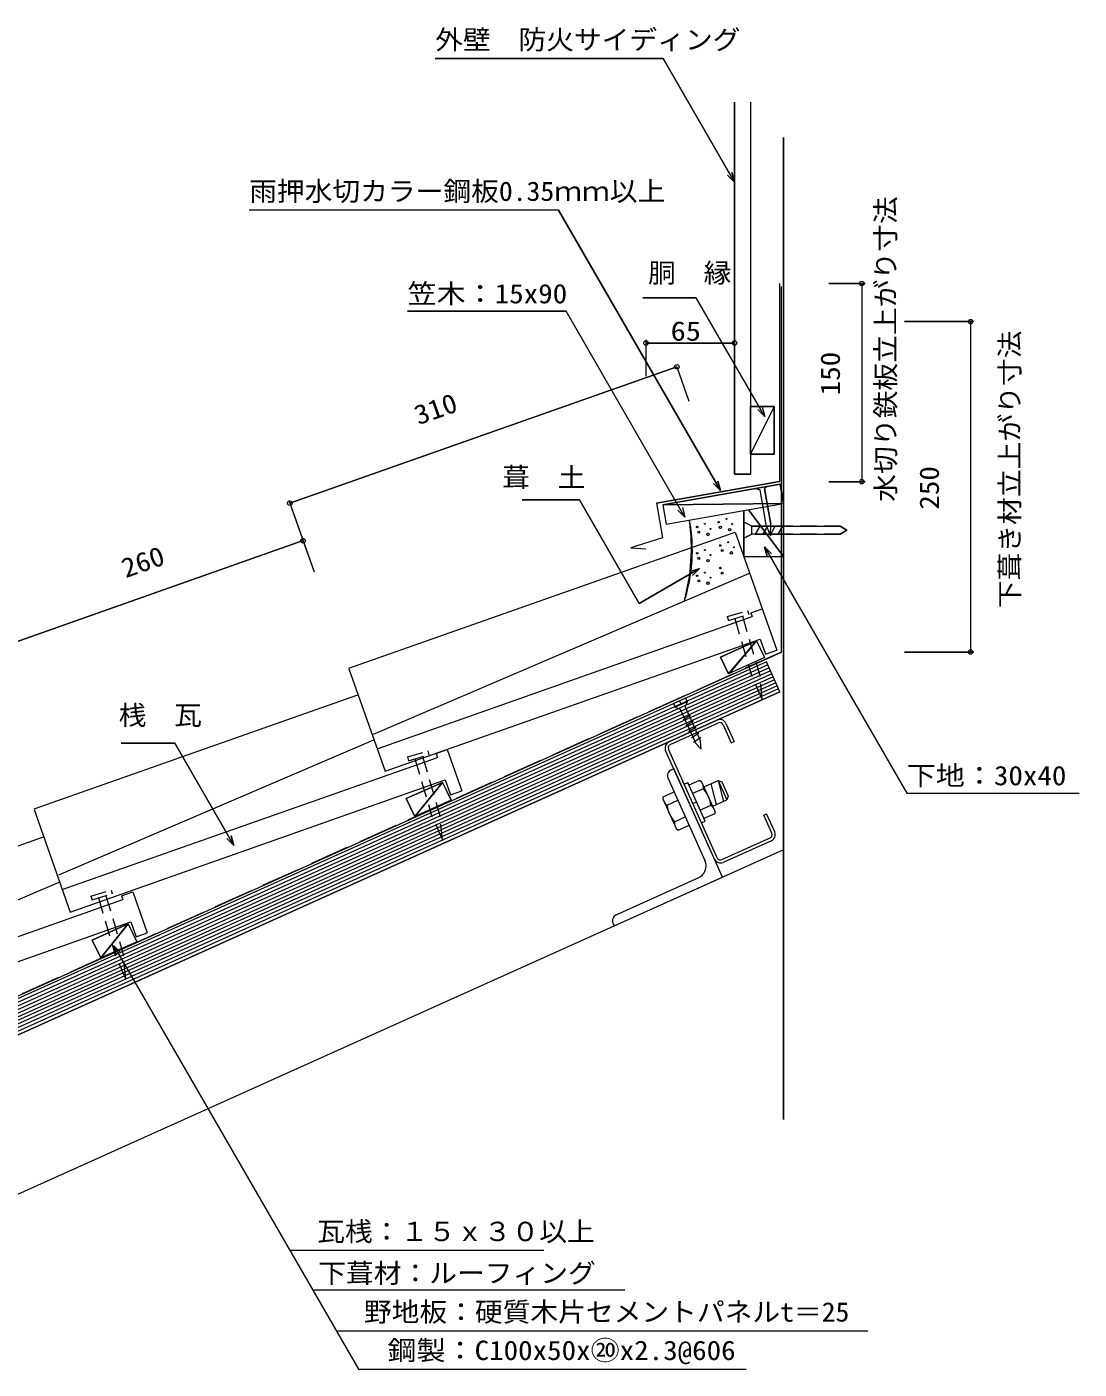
# Model space of a CAD drawing. Units: millimetres, scale not verified. Extents: x -601 to 601, y -505 to 511.
# Drawn here: x -195 to 601, y -505 to 511 of the extents above; entities that cross this region are included whole.
import ezdxf
from ezdxf.enums import TextEntityAlignment as Align

# ---------------------------------------------------------------- set-up
doc = ezdxf.new("R2010")
doc.units = ezdxf.units.MM
doc.header["$LTSCALE"] = 10
doc.linetypes.add('DASHED1', pattern=[1.8, 1.2, -0.6])
doc.linetypes.add('DASHED3', pattern=[4, 3, -1])
for name, color, linetype, lineweight in [('0-0_LAYER001', 2, 'Continuous', 18), ('0-1_LAYER002', 7, 'Continuous', 18), ('0-2_LAYER003', 2, 'Continuous', 18), ('0-3_LAYER009', 2, 'Continuous', 18)]:
    doc.layers.add(name, color=color, linetype=linetype, lineweight=lineweight)
doc.styles.add('ＭＳ ゴシック', font='')
doc.styles.get('ＭＳ ゴシック').set_extended_font_data('MS Gothic')

msp = doc.modelspace()

# ---------------------------------------------------------------- linework, layer by layer
at = {"layer": '0-0_LAYER001'}
for p, q in [((340.55, 453.98), (340.55, 172.45)), ((352.55, 453.98), (352.55, 172.45)), ((377.55, -315.61), (377.55, 427.31)), ((374.55, 316.87), (374.55, 166.99)), ((439.3, 316.87), (411.8, 316.87)), ((436.8, 316.87), (436.8, 166.87)), ((521.64, 287.98), (469.14, 287.98)), ((519.14, 287.98), (519.14, 37.98)), ((273.49, 274.28), (273.49, 246.78)), ((340.55, 274.28), (340.55, 246.78)), ((273.49, 271.78), (340.55, 271.78)), ((4.02, 150.59), (296.91, 253.79)), ((296.91, 253.79), (306.05, 227.85)), ((370.55, 223.75), (352.55, 187.75)), ((281.41, 150.57), (374.55, 166.99)), ((286.31, 149.4), (374.94, 165.03)), ((340.55, 172.45), (352.55, 172.45)), ((356.73, 161.82), (365.5, 163.36)), ((363.21, 161.34), (365.5, 163.36)), ((439.3, 166.87), (411.8, 166.87)), ((3.19, 152.95), (12.33, 127.01)), ((223.19, 153.06), (179.83, 153.06)), ((359.56, 160.7), (356.73, 161.82)), ((359.56, 160.7), (364.25, 134.11)), ((363.21, 161.34), (367.9, 134.75)), ((281.41, 150.57), (286.01, 124.45)), ((286.31, 149.4), (288.92, 134.63)), ((288.92, 134.63), (377.55, 150.26)), ((347.55, 110.26), (347.55, 144.97)), ((377.55, 110.26), (351.05, 145.59)), ((347.55, 124.26), (347.55, 136.26)), ((353.55, 133.26), (347.55, 136.26)), ((353.55, 127.26), (353.55, 133.26)), ((377.55, 133.26), (353.55, 133.26)), ((356.44, 127.26), (359.9, 133.26)), ((362.16, 127.26), (365.62, 133.26)), ((364.25, 134.11), (367.69, 125.87)), ((367.69, 125.87), (367.9, 134.75)), ((367.88, 127.26), (371.34, 133.26)), ((373.6, 127.26), (377.07, 133.26)), ((377.55, 126.01), (377.55, 134.51)), ((-231.23, 35.89), (13.99, 122.3)), ((13.16, 124.65), (22.3, 98.72)), ((286.01, 124.45), (261.97, 116.86)), ((347.55, 124.26), (353.55, 127.26)), ((377.55, 127.26), (353.55, 127.26)), ((261.97, 116.86), (273.39, 116.09)), ((347.55, 110.26), (377.55, 110.26)), ((357.25, 46.36), (336.65, 22.04)), ((363.25, 33.85), (335.89, 21.53)), ((374.86, 7.84), (364.6, 30.64)), ((521.64, 37.98), (469.14, 37.98)), ((374.86, 7.84), (-538.14, -403.01)), ((303.42, 3.11), (294.3, -0.99)), ((304.65, 0.37), (295.53, -3.73)), ((298.86, 1.06), (300.09, -1.68)), ((304.65, 0.37), (303.15, -3.59)), ((303.42, 3.11), (304.65, 0.37)), ((294.3, -0.99), (295.53, -3.73)), ((295.53, -3.73), (299.5, -5.23)), ((299.5, -5.23), (311.16, -31.13)), ((301.7, -13.13), (307.33, -9.44)), ((303.15, -3.59), (314.8, -29.49)), ((303.75, -17.69), (309.38, -14)), ((303.75, -17.69), (309.38, -14)), ((305.8, -22.25), (311.43, -18.56)), ((305.8, -22.25), (311.43, -18.56)), ((307.85, -26.81), (313.48, -23.12)), ((307.85, -26.81), (313.48, -23.12)), ((309.39, -30.22), (315.02, -26.53)), ((315.28, -35.42), (314.8, -29.49)), ((315.28, -35.42), (311.16, -31.13)), ((292.71, -51.06), (294.53, -50.24)), ((331.47, -132.31), (294.53, -50.24)), ((119.51, -60.62), (98.64, -86.47)), ((290.2, -57.67), (318.11, -119.68)), ((302.37, -62.06), (305.11, -60.83)), ((318.24, -90.01), (305.11, -60.83)), ((314.13, -59.12), (305.99, -62.78)), ((315.87, -60.37), (314.13, -59.12)), ((325.72, -82.26), (315.87, -60.37)), ((317.51, -64.02), (328.18, -59.22)), ((328.18, -59.22), (330.83, -60.22)), ((328.18, -59.22), (334.75, -73.81)), ((328.18, -59.22), (332.17, -74.97)), ((330.83, -60.22), (335.75, -71.16)), ((286.63, -71.5), (294.77, -67.83)), ((316.97, -65.44), (308.83, -69.1)), ((322.63, -61.72), (326.62, -77.47)), ((286.42, -73.63), (286.63, -71.5)), ((286.42, -73.63), (296.27, -95.52)), ((289.47, -77.81), (297.62, -74.15)), ((308.94, -76.65), (311.68, -75.42)), ((322.66, -78.07), (314.52, -81.73)), ((324.08, -78.61), (334.75, -73.81)), ((335.75, -71.16), (334.75, -73.81)), ((295.16, -90.45), (303.3, -86.78)), ((315.51, -91.24), (318.24, -90.01)), ((325.5, -84.39), (317.36, -88.05)), ((325.72, -82.26), (325.5, -84.39)), ((296.27, -95.52), (298, -96.77)), ((298, -96.77), (306.15, -93.1)), ((251.08, -160.81), (313.09, -132.9)), ((-118.22, -167.61), (-139.1, -193.45)), ((-129.07, -184.21), (55.86, -504.54)), ((3.75, -414.59), (196.15, -414.59)), ((21.43, -444.57), (257.56, -444.57)), ((39.08, -475.47), (441.45, -475.47)), ((55.86, -504.54), (349.21, -504.54))]:
    msp.add_line(p, q, dxfattribs=at)
at = {"layer": '0-0_LAYER001', "linetype": 'DASHED3'}
msp.add_line((376.05, 37.98), (376.05, 314.65), dxfattribs=at)
at = {"layer": '0-0_LAYER001', "linetype": 'DASHED1'}
for p, q in [((420.55, 133.26), (377.55, 133.26)), ((425.55, 130.26), (420.55, 133.26)), ((420.55, 127.26), (377.55, 127.26)), ((420.55, 127.26), (425.55, 130.26))]:
    msp.add_line(p, q, dxfattribs=at)
at = {"layer": '0-0_LAYER001', "color": 4}
for p, q in [((48.73, 25.75), (340.97, 128.72)), ((340.97, 128.72), (372.42, 39.46)), ((67.4, -24.09), (351.93, 97.61)), ((70.07, -35.26), (353.97, 64.77)), ((352.97, 67.6), (361.46, 70.59)), ((352.97, 67.6), (353.97, 64.77)), ((357.25, 46.36), (329.89, 34.04)), ((357.25, 46.36), (363.25, 33.85)), ((329.89, 34.04), (335.89, 21.53)), ((-189.58, -80.71), (55.51, 5.65)), ((-170.91, -130.55), (67.56, -28.55)), ((114.66, -38.86), (115.66, -41.69)), ((-168.24, -141.72), (115.66, -41.69)), ((119.51, -60.62), (92.15, -72.94)), ((119.51, -60.62), (125.85, -73.83)), ((92.15, -72.94), (98.64, -86.47)), ((126.01, -74.15), (98.64, -86.47)), ((-427.59, -188.19), (-182.5, -101.84)), ((-408.91, -238.04), (-170.45, -136.04)), ((-406.24, -249.21), (-122.35, -149.18)), ((-123.34, -146.35), (-114.86, -143.36)), ((-123.34, -146.35), (-122.35, -149.18)), ((-114.86, -143.36), (-103.89, -174.48)), ((-118.22, -167.61), (-145.59, -179.92)), ((-118.22, -167.61), (-111.73, -181.13)), ((-145.59, -179.92), (-139.1, -193.45)), ((-111.73, -181.13), (-139.1, -193.45))]:
    msp.add_line(p, q, dxfattribs=at)
at = {"layer": '0-0_LAYER001', "color": 1, "linetype": 'DASHED1'}
for p, q in [((340.69, 63.35), (353.08, 21.3)), ((346.45, 65.04), (359.82, 19.63)), ((361.3, 2.73), (353.08, 21.3)), ((361.49, 2.07), (359.82, 19.63)), ((98.68, -42.81), (111.06, -84.86)), ((104.44, -41.12), (117.81, -86.53)), ((119.28, -103.43), (111.06, -84.86)), ((119.48, -104.09), (117.81, -86.53)), ((-140.9, -148.04), (-128.52, -190.09)), ((-135.15, -146.35), (-121.77, -191.76)), ((-120.3, -208.66), (-128.52, -190.09)), ((-120.11, -209.32), (-121.77, -191.76))]:
    msp.add_line(p, q, dxfattribs=at)
at = {"layer": '0-0_LAYER001', "color": 1}
for p, q in [((365.62, 28.36), (-547.38, -382.49)), ((366.65, 26.08), (-546.35, -384.77)), ((367.68, 23.8), (-545.32, -387.05)), ((368.7, 21.52), (-544.3, -389.33)), ((369.73, 19.24), (-543.27, -391.61)), ((370.75, 16.96), (-542.25, -393.89)), ((371.78, 14.68), (-541.22, -396.17)), ((372.81, 12.4), (-540.19, -398.45)), ((373.83, 10.12), (-539.17, -400.73))]:
    msp.add_line(p, q, dxfattribs=at)
at = {"layer": '0-0_LAYER001'}
for points in [[(340.55, 393.48), (286.54, 487.04), (114.04, 487.04)], [(338.61, 400.73), (340.55, 393.48), (335.25, 398.79)], [(329.83, 160.08), (207.25, 372.39), (-26.75, 372.39)], [(363.46, 216.24), (311.62, 306.02), (271.12, 306.02)], [(302.97, 140.13), (213.05, 295.88), (93.05, 295.88)], [(361.51, 223.49), (363.46, 216.24), (358.15, 221.55)], [(374.94, 165.03), (377.55, 150.26), (286.31, 149.4)], [(327.88, 167.33), (329.83, 160.08), (324.52, 165.39)], [(314.1, 101.23), (268.36, 74.82), (223.19, 153.06)], [(301.03, 147.37), (302.97, 140.13), (297.67, 145.43)], [(365.25, 110.29), (363.31, 117.53), (368.61, 112.23)], [(363.31, 117.53), (470.83, -68.71), (601.33, -68.71)], [(306.86, 99.28), (314.1, 101.23), (308.8, 95.92)], [(-38.4, -108.31), (-83.14, -30.83), (-123.64, -30.83)], [(-40.34, -101.07), (-38.4, -108.31), (-43.7, -103.01)], [(248.57, -167.42), (249.39, -169.24), (331.47, -132.31)], [(-127.13, -191.46), (-129.07, -184.21), (-123.77, -189.52)]]:
    msp.add_lwpolyline(points, dxfattribs=at)
msp.add_lwpolyline([(352.55, 187.75), (370.55, 187.75), (370.55, 223.75), (352.55, 223.75)], close=True, dxfattribs=at)
at = {"layer": '0-0_LAYER001', "color": 1, "linetype": 'DASHED1'}
for points in [[(335.05, 64.81), (350.4, 69.33), (351.25, 66.45)], [(335.05, 64.81), (335.9, 61.93), (351.25, 66.45)], [(93.04, -41.35), (108.38, -36.83), (109.23, -39.71)], [(93.04, -41.35), (93.88, -44.23), (109.23, -39.71)], [(-146.55, -146.58), (-131.2, -142.06), (-130.35, -144.94)], [(-146.55, -146.58), (-145.7, -149.46), (-130.35, -144.94)]]:
    msp.add_lwpolyline(points, dxfattribs=at)
at = {"layer": '0-0_LAYER001', "color": 4}
for points in [[(48.72, 25.35), (76.05, -52.24), (359.95, 47.79)], [(359.95, 47.79), (363.94, 36.47), (372.42, 39.46)], [(114.66, -38.86), (123.15, -35.87), (134.11, -66.99)], [(-189.59, -81.11), (-162.25, -158.7), (121.64, -58.67)], [(121.64, -58.67), (125.63, -69.99), (134.11, -66.99)], [(-427.6, -188.6), (-400.26, -266.18), (-116.37, -166.15)], [(-116.37, -166.15), (-112.38, -177.47), (-103.89, -174.48)]]:
    msp.add_lwpolyline(points, dxfattribs=at)
at = {"layer": '0-0_LAYER001'}
for centre, radius in [((436.8, 316.87), 1.7), ((519.14, 287.98), 1.7), ((273.49, 271.78), 1.7), ((340.55, 271.78), 1.7), ((296.91, 253.79), 1.7), ((436.8, 166.87), 1.7), ((4.02, 150.59), 1.7), ((312.26, 132.55), 0.578), ((318.17, 134.98), 0.349), ((328.59, 136.22), 0.578), ((329.84, 132.37), 0.814), ((334.49, 138.65), 0.349), ((338.65, 134.8), 0.326), ((13.99, 122.3), 1.7), ((313.52, 128.7), 0.814), ((320.51, 126.95), 0.936), ((322.32, 131.14), 0.326), ((336.83, 130.62), 0.936), ((312.26, 112.74), 0.578), ((318.17, 115.18), 0.349), ((329.87, 118.61), 0.578), ((331.12, 114.76), 0.814), ((335.78, 121.04), 0.349), ((338.12, 113.01), 0.936), ((339.93, 117.2), 0.326), ((313.52, 108.89), 0.814), ((320.51, 107.14), 0.936), ((322.32, 111.33), 0.326), ((329.87, 101.56), 0.578), ((312.26, 95.69), 0.578), ((313.52, 91.83), 0.814), ((318.17, 98.12), 0.349), ((322.32, 94.27), 0.326), ((331.12, 97.7), 0.814), ((320.51, 90.08), 0.936), ((519.14, 37.98), 1.7)]:
    msp.add_circle(centre, radius, dxfattribs=at)
for centre, radius, start, end in [((156.29, 116.72), 151.6, 344.53124, 7.90762), ((294.76, -55.62), 5, 114.22009, 204.23074), ((310.92, -64.35), 6.15, 349.86246, 23.86975), ((299.91, -80.71), 22.9, 6.6165, 41.83201), ((292.68, -72.57), 6.15, 204.55376, 238.55602), ((312.26, -75.16), 22.94, 186.64732, 221.80409), ((319.45, -83.33), 6.16, 24.60093, 58.55558), ((301.22, -91.53), 6.15, 169.878, 203.89275), ((308.98, -123.78), 10, 294.23666, 24.2239), ((253.13, -165.37), 5, 114.22009, 204.23074)]:
    msp.add_arc(centre, radius, start, end, dxfattribs=at)
at = {"layer": '0-1_LAYER002'}
for p, q in [((114.04, 487.04), (286.54, 487.04)), ((352.55, 453.98), (352.55, 187.75)), ((377.55, 427.31), (377.55, -315.61)), ((340.55, 393.48), (335.25, 398.79)), ((207.25, 372.39), (-26.75, 372.39)), ((374.55, 316.87), (374.55, 166.99)), ((411.8, 316.87), (439.3, 316.87)), ((436.8, 316.87), (436.8, 166.87)), ((271.12, 306.02), (311.62, 306.02)), ((363.46, 216.24), (311.62, 306.02)), ((376.05, 37.98), (376.05, 314.65)), ((93.05, 295.88), (213.05, 295.88)), ((302.97, 140.13), (213.05, 295.88)), ((469.14, 287.98), (520.84, 287.98)), ((519.14, 287.98), (519.14, 37.98)), ((273.49, 274.28), (273.49, 246.78)), ((340.55, 271.78), (273.49, 271.78)), ((296.91, 253.79), (4.02, 150.59)), ((296.91, 253.79), (306.05, 227.85)), ((370.55, 223.75), (352.55, 187.75)), ((329.83, 160.08), (324.52, 165.39)), ((411.8, 166.87), (438.5, 166.87)), ((3.19, 152.95), (22.3, 98.72)), ((179.83, 153.06), (223.19, 153.06)), ((286.31, 149.4), (377.55, 150.26)), ((351.05, 145.59), (377.55, 110.26)), ((353.55, 133.26), (347.55, 136.26)), ((13.99, 122.3), (-231.23, 35.89)), ((353.55, 127.26), (347.55, 124.26)), ((362.16, 127.26), (353.55, 127.26)), ((356.44, 127.26), (420.55, 127.26)), ((363.31, 117.53), (365.25, 110.29)), ((363.31, 117.53), (368.61, 112.23)), ((363.31, 117.53), (470.83, -68.71)), ((364.6, 30.64), (-550.13, -380.99)), ((-548.92, -378.25), (376.05, 37.98)), ((374.86, 7.84), (364.6, 30.64)), ((469.14, 37.98), (520.84, 37.98)), ((-538.14, -403.01), (374.86, 7.84)), ((-123.64, -30.83), (-83.14, -30.83)), ((-83.14, -30.83), (-38.4, -108.31)), ((98.64, -86.47), (119.51, -60.62)), ((119.51, -60.62), (126.01, -74.15)), ((98.64, -86.47), (126.01, -74.15)), ((377.55, -111.57), (-485.77, -500.07)), ((-38.4, -108.31), (-43.7, -103.01)), ((-139.1, -193.45), (-118.22, -167.61)), ((-129.07, -184.21), (-127.85, -188.77)), ((-129.07, -184.21), (-123.77, -189.52)), ((-129.07, -184.21), (55.86, -504.54)), ((3.94, -414.59), (196.15, -414.59)), ((21.43, -444.57), (257.56, -444.57)), ((39.08, -475.47), (436.41, -475.47)), ((55.86, -504.54), (344.18, -504.54))]:
    msp.add_line(p, q, dxfattribs=at)
at = {"layer": '0-1_LAYER002', "color": 2}
for p, q in [((327.36, -13.53), (290.88, -29.95)), ((291.83, -32.04), (328.3, -15.63)), ((331.87, -16.98), (338.03, -30.66)), ((333.97, -16.04), (340.13, -29.72)), ((338.03, -30.66), (340.13, -29.72)), ((325.31, -118.63), (288.38, -36.56)), ((327.41, -117.69), (290.47, -35.61)), ((362.65, -85.38), (364.75, -84.43)), ((368.81, -99.06), (362.65, -85.38)), ((370.91, -98.11), (364.75, -84.43)), ((330.98, -119.04), (367.46, -102.63)), ((368.4, -104.72), (331.92, -121.14))]:
    msp.add_line(p, q, dxfattribs=at)
at = {"layer": '0-1_LAYER002'}
for points in [[(286.54, 487.04), (340.55, 393.48), (338.61, 400.73)], [(352.55, 187.75), (352.55, 172.45), (340.55, 172.45), (340.55, 453.98)], [(207.25, 372.39), (329.83, 160.08), (327.88, 167.33)], [(361.51, 223.49), (363.46, 216.24), (358.15, 221.55)], [(374.55, 166.99), (281.41, 150.57), (286.01, 124.45), (261.97, 116.86), (273.39, 116.09)], [(356.73, 161.82), (359.56, 160.7), (364.25, 134.11), (367.69, 125.87), (367.9, 134.75), (363.21, 161.34), (365.5, 163.36)], [(223.19, 153.06), (268.36, 74.82), (314.1, 101.23)], [(301.03, 147.37), (302.97, 140.13), (297.67, 145.43)], [(347.55, 144.97), (347.55, 110.26), (377.55, 110.26)], [(353.55, 127.26), (353.55, 133.26), (420.55, 133.26)], [(420.55, 133.26), (425.55, 130.26), (420.55, 127.26)], [(306.89, 99.29), (314.1, 101.23), (308.8, 95.92)], [(335.89, 21.53), (329.89, 34.04), (357.25, 46.36), (357.25, 46.36)], [(98.64, -86.47), (92.15, -72.94), (119.51, -60.62)], [(470.83, -68.71), (586.33, -68.71), (601.33, -68.71)], [(-38.4, -108.31), (-40.34, -101.07), (-38.4, -108.31)]]:
    msp.add_lwpolyline(points, dxfattribs=at)
for points in [[(352.55, 223.75), (370.55, 223.75), (370.55, 187.75), (352.55, 187.75)], [(286.31, 149.4), (288.92, 134.63), (377.55, 150.26), (374.94, 165.03)], [(357.25, 46.36), (363.25, 33.85), (335.89, 21.53)], [(-139.1, -193.45), (-145.59, -179.92), (-118.22, -167.61), (-111.73, -181.13)]]:
    msp.add_lwpolyline(points, close=True, dxfattribs=at)
msp.add_arc((187.61, 114.65), 121.03, 341.51962, 10.91924, dxfattribs=at)
at = {"layer": '0-1_LAYER002', "color": 2}
for centre, radius, start, end in [((329.41, -18.09), 5, 24.22436, 114.24136), ((329.41, -18.09), 2.7, 24.24038, 114.23248), ((292.93, -34.51), 5, 114.22009, 204.23074), ((292.94, -34.51), 2.7, 114.23248, 204.2128), ((366.35, -100.17), 2.7, 294.22067, 24.24038), ((366.35, -100.17), 5, 294.21371, 24.24565), ((329.87, -116.58), 5, 204.20946, 294.235), ((329.87, -116.58), 2.7, 204.2128, 294.22067)]:
    msp.add_arc(centre, radius, start, end, dxfattribs=at)
at = {"layer": '0-2_LAYER003', "linetype": 'DASHED3'}
msp.add_line((376.05, 37.98), (-548.92, -378.25), dxfattribs=at)
at = {"layer": '0-2_LAYER003'}
msp.add_line((377.55, -111.57), (-485.77, -500.07), dxfattribs=at)
at = {"layer": '0-3_LAYER009'}
msp.add_line((364.6, 30.64), (-550.13, -380.99), dxfattribs=at)

# ---------------------------------------------------------------- texts
at = {"layer": '0-0_LAYER001', "color": 7, "style": 'ＭＳ ゴシック'}
for s, width, p in [('外壁\u3000防火サイディング', 1.05, (114.04, 489.54)), ('雨押水切カラー鋼板0.35ｍｍ以上', 1.05, (-26.75, 374.89)), ('胴\u3000縁', 1.05, (275.12, 313.13)), ('笠木：15x90', 1.1, (93.05, 297.38)), ('65', 1.15, (292.19, 269.13)), ('葺\u3000土', 1.05, (164.73, 158.44)), ('桟\u3000瓦', 1.05, (-125.48, -21.55)), ('下地：30x40', 1.1, (470.83, -67.21)), ('\u3000瓦桟：１５ｘ３０以上\u3000', 1.05, (3.75, -412.09)), ('下葺材：ルーフィング', 1.05, (25.54, -443.61)), ('\u3000野地板：硬質木片セメントパネルt＝25', 1.05, (39.08, -472.97)), ('\u3000鋼製：C100x50x⑳x2.3@606\u3000', 1.1, (55.86, -502.04))]:
    msp.add_text(s, height=14.66, dxfattribs=dict(at, width=width)).set_placement(p, align=Align.BOTTOM_LEFT)
for s, rotation, width, p in [('水切り鉄板立上がり寸法', 90, 1.05, (466.6, 151.73)), ('下葺き材立上がり寸法', 90, 1.05, (560.51, 71.24)), ('150', 90, 1.1, (424.67, 232.23)), ('310', 19.41, 1.1, (102.68, 205.4)), ('250', 90, 1.1, (499.59, 145.72)), ('260', 19.41, 1.1, (-118.84, 89.66))]:
    msp.add_text(s, height=14.66, rotation=rotation, dxfattribs=dict(at, width=width)).set_placement(p, align=Align.BOTTOM_LEFT)

doc.saveas('drawing.dxf')
